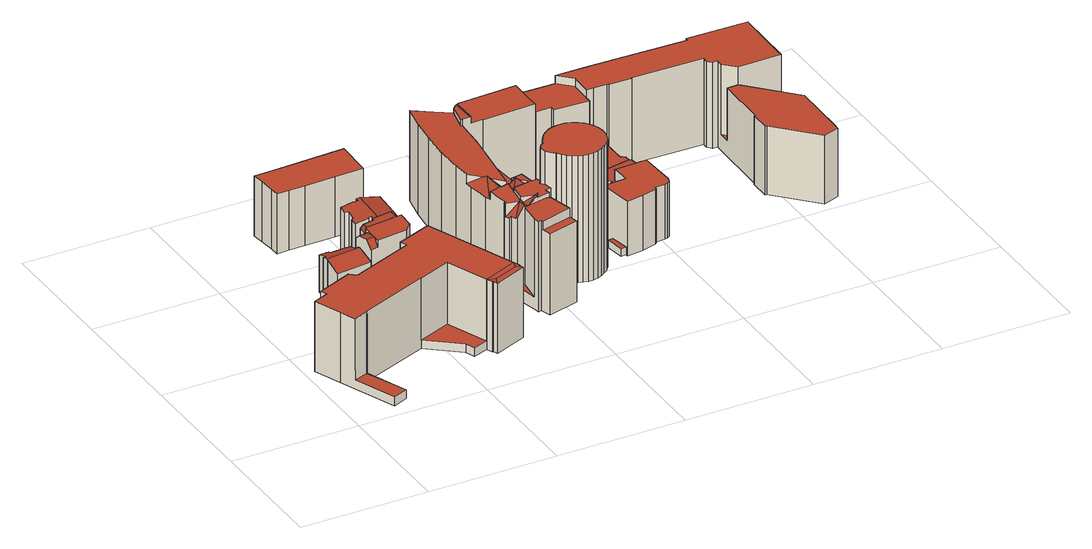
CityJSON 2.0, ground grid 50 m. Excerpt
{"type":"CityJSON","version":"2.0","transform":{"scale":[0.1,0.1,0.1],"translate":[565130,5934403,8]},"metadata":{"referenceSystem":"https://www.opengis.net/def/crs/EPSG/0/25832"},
"CityObjects":{
"building1":{"type":"Building","attributes":{"Gemeindeschluessel":"02000000","Geometrietyp2DReferenz":"3000","function":"31001_3010","roofType":"1000","measuredHeight":28.06,"storeysAboveGround":7},"geometry":[{"type":"MultiSurface","lod":"2","boundaries":[[[0,1,2,3]],[[4,5,6,7]],[[8,9,10,11,12]],[[13,14,15,16,17]],[[18,14,13,19,20]],[[21,22,23,15,14,18]],[[23,24,25,16,15]],[[26,27,28,29]],[[0,30,31,1]],[[4,32,33,5]],[[1,31,34,2]],[[5,33,35,6]],[[11,36,37,12]],[[38,9,8,39]],[[6,35,40,7]],[[10,17,36,11]],[[41,20,19,42]],[[43,22,21,44]],[[45,25,24,46]],[[16,25,45,47,48]],[[49,3,2,34,32,4,7,40,48,47]],[[41,42,50,38,39,51,52,53,54,26,29,55,49,47,45,46,43,44]],[[56,57,58,37,36,17,16,48,40,35,33,32,34,31,30,59,28,27,60]],[[58,57,52,51]],[[50,42,19,13,17]],[[41,44,21,18,20]],[[43,46,24,23,22]],[[38,50,17,10,9]],[[51,39,8,12,37,58]],[[61,54,53,62]],[[53,52,57,56,63,62]],[[49,55,59,30,0,3]],[[26,54,61,64,60,27]],[[63,56,60,64]],[[28,59,55,29]],[[63,64,61,62]]],"semantics":{"surfaces":[{"type":"RoofSurface"},{"type":"WallSurface"},{"type":"GroundSurface"}],"values":[0,0,0,0,0,0,0,1,1,1,1,1,1,1,1,1,1,1,1,1,1,2,0,1,1,1,1,1,1,1,1,1,1,1,1,0]}}]},
"building2":{"type":"Building","attributes":{"Gemeindeschluessel":"02000000","Geometrietyp2DReferenz":"3000","function":"31001_1010","roofType":"3100","measuredHeight":17.59,"storeysAboveGround":4},"geometry":[{"type":"MultiSurface","lod":"2","boundaries":[[[65,66,67,68]],[[69,70,71,72]],[[72,71,73,74]],[[74,73,75,76]],[[76,75,77,78]],[[79,80,66,65]],[[81,82,83,84]],[[85,86,87,88]],[[88,87,89,90]],[[90,89,91,92]],[[92,91,93,94]],[[81,84,79,65,68,85,88,90,92,94,95,69,72,74,76,78,96]],[[97,96,78,77,98]],[[82,81,96,97]],[[79,84,83,99,80]],[[70,69,95,100]],[[100,95,94,93]],[[86,85,68,67]],[[82,97,98,99,83]],[[86,67,66,80,99,98,77,75,73,71,70,100,93,91,89,87]]],"semantics":{"surfaces":[{"type":"WallSurface"},{"type":"GroundSurface"},{"type":"RoofSurface"}],"values":[0,0,0,0,0,0,0,0,0,0,0,1,0,0,0,0,0,0,2,2]}}]},
"building3":{"type":"Building","attributes":{"Gemeindeschluessel":"02000000","Geometrietyp2DReferenz":"3000","function":"31001_1120","roofType":"1000","measuredHeight":22.98,"storeysAboveGround":5},"geometry":[{"type":"MultiSurface","lod":"2","boundaries":[[[101,102,103,104]],[[105,106,107,102,101]],[[108,109,110,106,105]],[[111,112,113,114,107,110,115,116,117,118,119]],[[111,120,121,122,123,124,125]],[[119,126,127,121,120]],[[109,115,110]],[[119,118,126]],[[128,117,116,129]],[[130,123,122,131]],[[128,129,132,133,134,135,130,131,136]],[[133,132,108,105,101,104]],[[137,135,134,113,112,138]],[[124,123,130,135,137]],[[111,119,120]],[[136,131,122,121,127]],[[128,136,127,126,118,117]],[[112,111,125,138]],[[107,114,103,102]],[[132,129,116,115,109,108]],[[110,107,106]],[[134,133,104,103,114,113]],[[124,137,138,125]]],"semantics":{"surfaces":[{"type":"RoofSurface"},{"type":"WallSurface"},{"type":"GroundSurface"}],"values":[0,0,0,0,0,0,1,1,1,1,2,1,1,1,1,1,1,1,1,1,1,1,0]}}]},
"building4":{"type":"Building","attributes":{"Gemeindeschluessel":"02000000","Geometrietyp2DReferenz":"3000","function":"31001_1120","roofType":"1000","measuredHeight":23.85,"storeysAboveGround":7},"geometry":[{"type":"MultiSurface","lod":"2","boundaries":[[[139,140,141,142]],[[143,144,145,146]],[[146,145,147,148]],[[148,147,149,150]],[[150,149,151,152]],[[153,154,155,156]],[[151,149,147,145,144,157,141,140,155,154]],[[158,143,146,148,150,152,153,156,139,142]],[[153,152,151,154]],[[143,158,157,144]],[[158,142,141,157]],[[139,156,155,140]]],"semantics":{"surfaces":[{"type":"WallSurface"},{"type":"RoofSurface"},{"type":"GroundSurface"}],"values":[0,0,0,0,0,0,1,2,0,0,0,0]}}]},
"building5":{"type":"Building","attributes":{"Gemeindeschluessel":"02000000","Geometrietyp2DReferenz":"3000","function":"31001_1120","roofType":"3100","measuredHeight":22.16,"storeysAboveGround":5},"geometry":[{"type":"MultiSurface","lod":"2","boundaries":[[[159,160,161,162,163,164,165,166,167,168,169,170,171,172,173,174]],[[175,176,164,163]],[[177,174,173,178]],[[178,173,172,179]],[[179,172,171,180]],[[180,171,170,181]],[[181,170,169,182]],[[182,169,168,183]],[[183,168,167,184]],[[184,167,166,185]],[[185,166,165,186]],[[131,162,161,187]],[[187,161,160,188]],[[188,160,159,189]],[[189,159,174,177]],[[190,176,175,136]],[[136,175,163,162,131]],[[186,165,164,176,190]],[[186,190,136,131,187,188,189,177,178,179,180,181,182,183,184,185]]],"semantics":{"surfaces":[{"type":"RoofSurface"},{"type":"WallSurface"},{"type":"GroundSurface"}],"values":[0,0,1,1,1,1,1,1,1,1,1,1,1,1,1,1,1,1,2]}}]},
"building6":{"type":"Building","attributes":{"Gemeindeschluessel":"02000000","Geometrietyp2DReferenz":"3000","function":"31001_2010","roofType":"1000","measuredHeight":50.69,"storeysAboveGround":13},"geometry":[{"type":"MultiSurface","lod":"2","boundaries":[[[191,192,193,194,195]],[[196,197,194,193]],[[198,199,200]],[[201,199,198]],[[201,202,199]],[[203,202,201]],[[204,194,197]],[[205,206,207]],[[205,208,206]],[[209,210,211,212]],[[213,214,215]],[[216,213,215]],[[217,208,205]],[[218,219,220]],[[213,221,214]],[[222,223,224,225,226,227,228,229]],[[213,216,221]],[[217,230,208]],[[231,232,233]],[[234,235,236,237]],[[238,239,240,241]],[[242,243,244]],[[245,246,247]],[[248,249,250]],[[251,252,253,254]],[[254,253,255,256]],[[256,255,257,258]],[[259,260,261]],[[214,262,263,215]],[[264,265,266,267]],[[194,268,195]],[[269,192,191,270]],[[236,207,271,197,196,237]],[[219,202,203,220]],[[235,272,271,207,236]],[[207,271,205]],[[244,273,274,242]],[[211,275,276,212]],[[277,278,279,280]],[[194,204,281]],[[206,281,204,197,271,207]],[[281,204,282,283,263]],[[215,263,283,284,216]],[[208,282,204,281,206]],[[285,210,209,286]],[[241,228,227,238]],[[287,226,225,288]],[[288,225,224,289]],[[290,291,292,293]],[[293,292,294,295]],[[295,294,296,297]],[[297,296,298,299]],[[216,284,300,221]],[[208,230,301]],[[301,230,217,302]],[[233,303,304,231]],[[250,231,304,305,248]],[[247,306,307,232,245]],[[232,307,303,233]],[[245,232,307,308,309,246]],[[310,311,312,313]],[[249,314,315,304,231,250]],[[231,304,315,308,307,232]],[[316,317,318,319]],[[319,318,320,321]],[[321,320,322,323]],[[324,325,326,327]],[[327,326,328,329]],[[329,328,330,331]],[[331,330,332,333]],[[333,332,334,335]],[[335,334,336,337]],[[337,336,338,339]],[[339,338,340,341]],[[341,340,342,343]],[[344,345,346,347]],[[347,346,348,349]],[[349,348,350,351]],[[351,350,352,353]],[[353,352,354,355]],[[356,357,358,359]],[[359,358,360,361]],[[361,360,362,363]],[[364,365,366,367]],[[368,369,370,371]],[[372,243,242,274,275,211,210,285,373,374,375,376,377]],[[378,379,380,381,267,266,382,260,259,383,384,385,386]],[[315,314,312,311,387,342,340,338,336,334,332,330,328,326,325,388,370,369,389,354,352,350,348,346,345,390,391,392,366,365,393,394,395,362,360,358,357,396,322,320,318,317,397,398,309,308]],[[208,301,302,399,372,377,305,304,303,307,306,400,401,402,403,300,284,283,282]],[[355,404,368,371,405,324,327,329,331,333,335,337,339,341,343,406,310,313,407,408,376,375,374,373,285,286,409,277,280,410,411,412,413,414,269,270,415,264,267,381,380,379,378,386,416,417,418,419,420,421,251,254,256,258,422,290,293,295,297,299,423,424,425,426,427,287,288,289,428,429,430,431,432,433,434,435,316,319,321,323,436,356,359,361,363,437,438,439,364,367,440,441,442,344,347,349,351,353]],[[443,444,445,446,447,448,449,199,450,451,452,453,454,298,296,294,292,291,455,257,255,253,252]],[[456,457,385,384,383,200,448,458,459]],[[421,420,419,445,444,443,252,251]],[[203,201,262,214,221,300,403,223,222,218,220]],[[414,413,412,234,237,196,193,192,269]],[[411,410,280,279,460,272,235,234,412]],[[461,273,244,243,372,399,302,217,205]],[[376,408,407,313,312,314,249,248,305,377]],[[400,306,247,246,309,398,434,433,432,431]],[[390,345,344,442,441,391]],[[392,391,441,440,367,366]],[[418,417,456,459,446,445,419]],[[368,404,355,354,389,369]],[[324,405,371,370,388,325]],[[393,365,364,439,438,394]],[[395,394,438,437,363,362]],[[322,396,357,356,436,323]],[[406,343,342,387,311,310]],[[398,397,317,316,435,434]],[[401,400,431,430,429,402]],[[402,429,428,289,224,223,403]],[[226,287,427,426,239,238,227]],[[409,286,209,212,276,278,277]],[[462,201,198,261]],[[415,270,191,195,268,265,264]],[[200,199,449,448]],[[416,386,385,457,456,417]],[[458,448,447,446,459]],[[218,222,229,450,199,202,219]],[[229,228,241,240,452,451,450]],[[240,239,426,425,424,453,452]],[[424,423,299,298,454,453]],[[455,291,290,422,258,257]],[[460,279,278,276,275,274,273,461,205,271,272]],[[382,266,265,268,194,281,263,262,201,462,261,260]],[[259,261,198,200,383]]],"semantics":{"surfaces":[{"type":"RoofSurface"},{"type":"WallSurface"},{"type":"GroundSurface"}],"values":[0,0,0,0,0,0,0,0,0,0,0,0,0,0,0,0,0,0,0,0,0,0,0,0,1,1,1,1,1,1,1,1,1,1,1,1,1,1,1,1,1,1,1,1,1,1,1,1,1,1,1,1,1,1,1,1,1,1,1,1,1,1,1,1,1,1,1,1,1,1,1,1,1,1,1,1,1,1,1,1,1,1,1,1,1,1,1,0,0,2,0,0,1,1,1,1,1,1,1,1,1,1,1,1,1,1,1,1,1,1,1,1,1,1,1,1,1,1,1,1,1,1,1,0,0,0]}}]},
"building7":{"type":"Building","attributes":{"Gemeindeschluessel":"02000000","Geometrietyp2DReferenz":"3000","function":"31001_2010","roofType":"1000","measuredHeight":38.09,"storeysAboveGround":9},"geometry":[{"type":"MultiSurface","lod":"2","boundaries":[[[463,464,465,466,467,468,469]],[[464,470,471,472,465]],[[473,474,475,476,477,478,479,480,481,482,483,484,485]],[[486,469,468,487]],[[487,468,467,488]],[[488,467,466,489]],[[490,463,469,486]],[[484,471,470,485]],[[491,483,482,492]],[[492,482,481,493]],[[493,481,480,494]],[[494,480,479,495]],[[495,479,478,496]],[[496,478,477,497]],[[497,477,476,498]],[[498,476,475,499]],[[499,475,474,500]],[[500,474,473,501]],[[490,486,487,488,489,502,491,492,493,494,495,496,497,498,499,500,501]],[[490,501,473,485,470,464,463]],[[491,502,472,471,484,483]],[[502,489,466,465,472]]],"semantics":{"surfaces":[{"type":"RoofSurface"},{"type":"WallSurface"},{"type":"GroundSurface"}],"values":[0,0,0,1,1,1,1,1,1,1,1,1,1,1,1,1,1,1,2,1,1,1]}}]},
"building8":{"type":"Building","attributes":{"Gemeindeschluessel":"02000000","Geometrietyp2DReferenz":"3000","function":"31001_2460","roofType":"1000","measuredHeight":3,"storeysAboveGround":1},"geometry":[{"type":"MultiSurface","lod":"2","boundaries":[[[503,504,505,506]],[[507,508,509,510]],[[510,509,504,503]],[[509,508,505,504]],[[508,507,506,505]],[[507,510,503,506]]],"semantics":{"surfaces":[{"type":"GroundSurface"},{"type":"RoofSurface"},{"type":"WallSurface"}],"values":[0,1,2,2,2,2]}}]},
"building9":{"type":"Building","attributes":{"Gemeindeschluessel":"02000000","Geometrietyp2DReferenz":"3000","function":"31001_2010","roofType":"1000","measuredHeight":21.86,"storeysAboveGround":4},"geometry":[{"type":"MultiSurface","lod":"2","boundaries":[[[511,512,513,514]],[[515,516,517,518]],[[518,517,519,520]],[[520,519,521,522]],[[522,521,523,524]],[[524,523,525,526]],[[526,525,527,528]],[[528,527,529,530]],[[531,532,533,534]],[[534,533,535,536]],[[536,535,537,538]],[[511,514,531,534,536,538,539,515,518,520,522,524,526,528,530]],[[513,512,529,527,525,523,521,519,517,516,540,537,535,533,532]],[[540,516,515,539]],[[537,540,539,538]],[[513,532,531,514]],[[529,512,511,530]]],"semantics":{"surfaces":[{"type":"WallSurface"},{"type":"GroundSurface"},{"type":"RoofSurface"}],"values":[0,0,0,0,0,0,0,0,0,0,0,1,2,0,0,0,0]}}]},
"building10":{"type":"Building","attributes":{"Gemeindeschluessel":"02000000","Geometrietyp2DReferenz":"3000","function":"31001_1010","roofType":"1000","measuredHeight":18.88,"storeysAboveGround":3},"geometry":[{"type":"MultiSurface","lod":"2","boundaries":[[[541,542,543,544]],[[544,543,545,546]],[[546,545,547,548]],[[548,547,549,550]],[[550,549,551,552]],[[552,551,553,554]],[[554,553,555,556]],[[557,558,559,560]],[[560,559,561,562]],[[562,561,563,564]],[[564,563,542,541]],[[565,566,567,568]],[[568,567,558,557]],[[566,565,556,555]],[[556,565,568,557,560,562,564,541,544,546,548,550,552,554]],[[566,555,553,551,549,547,545,543,542,563,561,559,558,567]]],"semantics":{"surfaces":[{"type":"WallSurface"},{"type":"GroundSurface"},{"type":"RoofSurface"}],"values":[0,0,0,0,0,0,0,0,0,0,0,0,0,0,1,2]}}]},
"building11":{"type":"Building","attributes":{"Gemeindeschluessel":"02000000","Geometrietyp2DReferenz":"3000","function":"31001_1010","roofType":"1000","measuredHeight":17.3,"storeysAboveGround":3},"geometry":[{"type":"MultiSurface","lod":"2","boundaries":[[[569,570,571,572]],[[569,573,574,570]],[[575,576,574,573]],[[575,541,577,576]],[[541,544,578,577]],[[578,544,579,580]],[[579,581,582,580]],[[581,583,584,582]],[[584,583,585,586]],[[586,585,587,588]],[[589,588,587,590]],[[589,590,591,592]],[[593,592,591,594]],[[595,593,594,596]],[[597,598,595,596]],[[571,598,597,572]],[[581,579,544,541,575,573,569,572,597,596,594,591,590,587,585,583]],[[570,574,576,577,578,580,582,584,586,588,589,592,593,595,598,571]]],"semantics":{"surfaces":[{"type":"WallSurface"},{"type":"GroundSurface"},{"type":"RoofSurface"}],"values":[0,0,0,0,0,0,0,0,0,0,0,0,0,0,0,0,1,2]}}]},
"building12":{"type":"Building","attributes":{"Gemeindeschluessel":"02000000","Geometrietyp2DReferenz":"3000","function":"31001_2010","roofType":"1000","measuredHeight":34.38,"storeysAboveGround":9},"geometry":[{"type":"MultiSurface","lod":"2","boundaries":[[[599,600,601,602]],[[603,604,605]],[[606,607,608,609]],[[605,610,611]],[[612,613,614,615]],[[616,617,618,619]],[[619,618,620,621]],[[621,620,613,612]],[[607,602,601,608]],[[622,623,624,625]],[[626,627,623,622]],[[628,629,630,631]],[[631,630,632,633]],[[633,632,634,635]],[[636,637,638,639]],[[640,641,642,643]],[[644,645,646,647]],[[605,604,648,649]],[[605,649,650,610]],[[651,652,653,654]],[[655,656,657,658]],[[611,659,660,605]],[[605,660,661,603]],[[662,663,664,665]],[[665,664,666,667]],[[668,669,648,604,603,661,663,662]],[[625,624,670,671,615,614]],[[672,673,655,658,651,654,644,647,636,639,628,631,633,635,674,675,676,616,619,621,612,615,671,640,643,668,662,665,667]],[[638,637,646,645,653,652,650,649,648,669,642,641,670,624,623,627,634,632,630,629]],[[653,645,644,654]],[[651,658,657,659,611,610,650,652]],[[677,673,672,678]],[[678,672,667,666]],[[656,655,673,677]],[[642,669,668,643]],[[646,637,636,647]],[[670,641,640,671]],[[638,629,628,639]],[[674,635,634,627,626]],[[676,675,599,602,607,606]],[[675,674,626,679,600,599]],[[616,676,606,609,680,617]],[[680,609,608,601,600,679]],[[656,677,678,666,664,663,661,660,659,657]],[[680,679,626,622,625,614,613,620,618,617]]],"semantics":{"surfaces":[{"type":"RoofSurface"},{"type":"WallSurface"},{"type":"GroundSurface"}],"values":[0,0,0,0,1,1,1,1,1,1,1,1,1,1,1,1,1,1,1,1,1,1,1,1,1,1,1,2,0,1,1,1,1,1,1,1,1,1,1,1,1,1,1,0,0]}}]}
},
"vertices":[
[42,348,284],[69,358,284],[59,384,284],[32,373,284],[197,439,281],[222,419,281],[465,515,281],[455,541,281],[524,198,73],[539,160,73],[597,183,73],[532,347,73],[403,296,73],[598,182,319],[627,170,320],[720,207,320],[732,236,319],[597,183,319],[616,146,319],[607,158,319],[611,160,319],[618,142,319],[745,192,319],[744,196,319],[738,210,319],[742,212,319],[51,229,39],[51,229,319],[10,335,319],[10,335,39],[42,348,319],[69,358,319],[197,439,319],[222,419,319],[59,384,319],[465,515,319],[532,347,319],[403,296,319],[539,160,39],[524,198,39],[455,541,319],[611,160,39],[607,158,39],[745,192,39],[618,142,39],[742,212,39],[738,210,39],[591,594,39],[591,594,319],[32,373,39],[597,183,39],[403,297,39],[134,190,39],[199,26,39],[141,3,39],[42,347,39],[135,190,319],[134,190,319],[403,297,319],[42,347,319],[76,167,319],[141,3,74],[199,26,74],[135,190,74],[76,167,74],
[264,742,40],[264,742,206],[274,744,206],[274,744,40],[370,775,40],[370,775,199],[385,770,201],[385,770,40],[385,751,208],[385,751,40],[386,737,213],[386,737,40],[397,737,213],[397,737,40],[264,716,40],[264,716,215],[267,644,40],[267,644,192],[264,706,214],[264,706,40],[274,790,40],[274,790,189],[284,790,190],[284,790,40],[299,790,190],[299,790,40],[299,789,191],[299,789,40],[310,789,191],[310,789,40],[310,775,40],[405,660,40],[405,660,192],[398,728,216],[264,713,216],[310,775,196],
[397,735,258],[436,739,258],[437,757,240],[395,752,240],[402,684,270],[433,687,270],[434,698,268],[405,660,240],[432,663,240],[433,685,268],[539,769,268],[438,758,268],[438,757,268],[437,757,268],[432,663,268],[554,677,268],[581,706,268],[585,775,268],[563,772,268],[560,772,271],[562,807,271],[494,811,260],[492,800,260],[454,802,254],[452,759,254],[585,775,240],[587,806,240],[581,706,41],[554,677,41],[492,800,41],[494,811,41],[405,660,41],[395,752,41],[438,757,41],[440,803,41],[587,806,41],[440,803,239],[438,758,240],
[349,1216,49],[349,1216,288],[607,1227,288],[607,1227,49],[489,1076,49],[489,1076,288],[373,1072,288],[373,1072,49],[310,1071,288],[310,1071,49],[262,1070,288],[262,1070,49],[261,1106,288],[261,1106,49],[254,1168,49],[254,1168,288],[249,1212,288],[249,1212,49],[602,1079,288],[602,1079,49],
[484,823,257],[484,826,257],[497,825,260],[494,811,259],[511,810,263],[519,953,263],[507,953,260],[507,941,260],[493,942,257],[489,947,256],[443,949,246],[441,914,246],[451,906,248],[447,864,248],[437,857,246],[436,826,246],[587,806,246],[596,948,246],[436,826,41],[437,857,41],[447,864,41],[451,906,41],[441,914,41],[443,949,41],[489,947,41],[493,942,41],[507,941,41],[507,953,41],[497,825,41],[484,826,41],[484,823,41],[596,948,41],
[867,514,310],[873,515,317],[877,492,320],[910,525,361],[862,536,307],[880,480,326],[910,485,367],[891,638,368],[896,707,360],[886,717,368],[897,640,361],[934,664,325],[932,646,325],[915,524,367],[926,488,360],[915,524,350],[910,485,350],[963,513,377],[928,335,325],[1049,369,325],[1040,404,325],[919,369,325],[948,622,394],[932,646,354],[924,590,354],[990,602,354],[965,495,383],[948,649,50],[934,664,50],[932,646,50],[948,649,354],[948,649,326],[990,657,326],[987,676,326],[979,743,326],[974,809,326],[972,841,326],[959,850,326],[934,664,326],[974,510,383],[1029,558,360],[1025,586,360],[1016,573,360],[882,472,50],[898,398,50],[910,485,50],[880,480,50],[972,841,50],[971,876,50],[971,939,50],[959,850,50],[1017,500,50],[1016,505,50],[1005,503,50],[1025,586,50],[1039,607,50],[1022,604,50],[1034,527,50],[1054,531,50],[1029,558,50],[831,940,1],[831,940,360],[838,1045,360],[838,1045,1],[850,1141,360],[850,1141,1],[869,1236,360],[869,1236,1],[853,631,328],[853,631,361],[884,637,361],[932,646,361],[924,590,361],[861,543,1],[861,543,361],[867,544,361],[867,544,1],[862,536,361],[873,515,1],[867,514,1],[910,485,360],[898,398,360],[1005,503,360],[1017,500,360],[1040,404,360],[919,369,360],[916,379,1],[916,379,360],[904,374,360],[904,374,1],[915,524,361],[915,524,377],[924,590,377],[990,602,377],[1049,369,1],[928,335,1],[974,809,1],[979,743,1],[987,676,1],[992,1152,1],[992,1152,360],[991,1147,360],[991,1147,1],[973,1064,360],[973,1064,1],[980,1064,360],[980,1064,1],[975,1004,360],[975,1004,1],[948,649,377],[974,510,377],[965,495,377],[1016,573,377],[1029,558,377],[1034,527,377],[1022,604,377],[1025,586,377],[1025,586,508],[1039,607,508],[1068,515,1],[1068,515,508],[1058,532,508],[1058,532,1],[1054,531,508],[1029,558,508],[1055,627,1],[1055,627,508],[1065,644,508],[1065,644,1],[1077,660,508],[1077,660,1],[1092,672,508],[1092,672,1],[1239,506,1],[1239,506,508],[1224,493,508],[1224,493,1],[1208,483,508],[1208,483,1],[1190,475,508],[1190,475,1],[1171,471,508],[1171,471,1],[1151,471,508],[1151,471,1],[1132,474,508],[1132,474,1],[1114,480,508],[1114,480,1],[1097,489,508],[1097,489,1],[1081,501,508],[1081,501,1],[1247,649,1],[1247,649,508],[1258,632,508],[1258,632,1],[1265,614,508],[1265,614,1],[1269,595,508],[1269,595,1],[1269,576,508],[1269,576,1],[1266,556,508],[1266,556,1],[1108,683,1],[1108,683,508],[1126,690,508],[1126,690,1],[1145,693,508],[1145,693,1],[1165,694,508],[1165,694,1],[1202,685,1],[1202,685,508],[1219,676,508],[1219,676,1],[1260,538,1],[1260,538,508],[1251,521,508],[1251,521,1],[1016,505,377],[1040,404,1],[1017,500,1],[1016,505,1],[1012,523,1],[1012,523,377],[852,638,1],[852,636,1],[853,631,1],[861,578,1],[861,578,361],[852,636,328],[852,638,327],[849,653,326],[849,653,1],[1069,515,508],[1244,512,508],[1265,551,508],[1237,661,508],[1235,663,508],[1220,675,508],[1201,685,508],[1184,691,508],[1179,692,508],[1099,677,508],[1050,613,508],[1049,609,508],[1005,503,377],[998,600,377],[998,603,377],[991,648,377],[990,657,377],[1265,551,1],[1244,512,1],[1069,515,1],[1054,531,1],[1034,527,1],[919,369,1],[899,397,1],[898,398,1],[882,472,1],[880,480,1],[877,492,1],[862,536,1],[845,686,1],[839,744,1],[837,773,1],[832,835,1],[832,859,1],[832,938,1],[935,1191,1],[971,946,1],[971,943,1],[971,939,1],[971,876,1],[972,841,1],[990,657,1],[991,648,1],[998,603,1],[998,600,1],[1022,604,1],[1039,607,1],[1049,609,1],[1050,613,1],[1099,677,1],[1179,692,1],[1184,691,1],[1201,685,1],[1220,675,1],[1235,663,1],[1237,661,1],[832,938,360],[832,859,360],[832,835,360],[837,773,360],[839,770,360],[877,727,360],[886,717,360],[934,664,360],[959,850,360],[971,939,360],[971,943,360],[971,946,360],[935,1191,360],[839,744,323],[845,686,325],[839,770,325],[837,773,323],[899,397,360],[965,495,360],[891,638,361],
[980,1064,383],[1012,1066,384],[1007,1159,383],[1001,1156,383],[998,1148,383],[991,1147,383],[973,1064,383],[1013,1066,384],[1014,1159,384],[1010,1160,384],[1062,1069,357],[1062,1064,357],[1269,1074,357],[1269,1076,357],[1268,1135,357],[1270,1214,357],[1038,1204,357],[1026,1149,357],[1023,1149,357],[1021,1154,357],[1018,1158,357],[1014,1159,357],[1013,1066,357],[973,1064,3],[991,1147,3],[998,1148,3],[1001,1156,3],[980,1064,3],[1018,1158,3],[1021,1154,3],[1023,1149,3],[1026,1149,3],[1038,1204,3],[1270,1214,3],[1268,1135,3],[1269,1076,3],[1269,1074,3],[1062,1064,3],[1062,1069,3],[1010,1160,3],
[1286,582,38],[1306,585,38],[1319,512,38],[1298,509,38],[1298,509,68],[1319,512,68],[1306,585,68],[1286,582,68],
[1390,523,28],[1390,523,247],[1327,515,247],[1327,515,28],[1520,586,28],[1520,586,247],[1519,575,247],[1519,575,28],[1514,564,247],[1514,564,28],[1505,557,247],[1505,557,28],[1494,553,247],[1494,553,28],[1454,551,247],[1454,551,28],[1454,544,247],[1454,544,28],[1449,539,247],[1449,539,28],[1304,647,28],[1304,647,247],[1393,652,247],[1393,652,28],[1389,721,247],[1389,721,28],[1389,722,247],[1389,722,28],[1514,727,28],[1514,727,247],
[1344,799,31],[1344,799,198],[1474,801,215],[1474,801,31],[1484,801,217],[1484,801,31],[1494,794,218],[1494,794,31],[1495,767,218],[1495,767,31],[1513,767,220],[1513,767,31],[1514,727,220],[1514,727,31],[1389,722,204],[1389,722,31],[1374,724,31],[1374,724,202],[1362,734,200],[1362,734,31],[1362,754,200],[1362,754,31],[1345,754,198],[1345,754,31],[1389,721,31],[1389,721,204],[1378,720,202],[1378,720,31],
[1328,836,31],[1328,836,204],[1328,907,204],[1328,907,31],[1336,836,31],[1336,836,204],[1337,799,31],[1337,799,204],[1344,799,204],[1474,801,204],[1474,807,31],[1474,807,204],[1485,807,31],[1485,807,204],[1496,818,31],[1496,818,204],[1495,840,31],[1495,840,204],[1484,850,31],[1484,850,204],[1479,850,204],[1479,850,31],[1478,950,31],[1478,950,204],[1468,950,204],[1468,950,31],[1334,947,204],[1334,947,31],[1335,907,31],[1335,907,204],
[1468,950,180],[1470,1054,180],[1336,1057,180],[1335,947,180],[2164,790,76],[2167,963,76],[1998,960,76],[1334,947,76],[1335,947,76],[1336,1057,76],[1333,1057,76],[1955,1004,76],[1955,959,76],[1268,1135,13],[1268,1135,323],[1270,1214,323],[1270,1214,13],[1333,1076,13],[1333,1076,323],[1274,1076,323],[1274,1076,13],[1269,1076,323],[1269,1076,13],[1472,1161,323],[1472,1161,356],[1422,1211,356],[1422,1211,323],[1470,1074,323],[1470,1074,356],[1555,1068,13],[1555,1068,356],[1555,1073,356],[1555,1073,13],[1550,1073,356],[1550,1073,13],[1498,1074,356],[1498,1074,13],[1642,1071,13],[1642,1071,356],[1642,1067,356],[1642,1067,13],[1933,1201,13],[1933,1201,356],[1933,1213,356],[1933,1213,13],[1920,1047,13],[1920,1047,356],[1921,1066,356],[1921,1066,13],[2167,963,356],[1998,960,356],[1955,1004,356],[1956,1029,13],[1956,1029,356],[1936,1030,356],[1936,1030,13],[1947,751,13],[1947,751,286],[1952,751,286],[1952,751,13],[1955,959,286],[1998,960,286],[2164,790,286],[2161,566,13],[2161,566,286],[2160,542,286],[2160,542,13],[2098,522,286],[2098,522,13],[2171,1210,13],[2171,1210,356],[1553,1209,356],[1553,1209,13],[1953,670,13],[1946,670,13],[1470,1074,13],[1468,950,13],[1334,947,13],[1946,670,286],[1953,670,286],[1470,1054,323],[1333,1057,323]
]}
